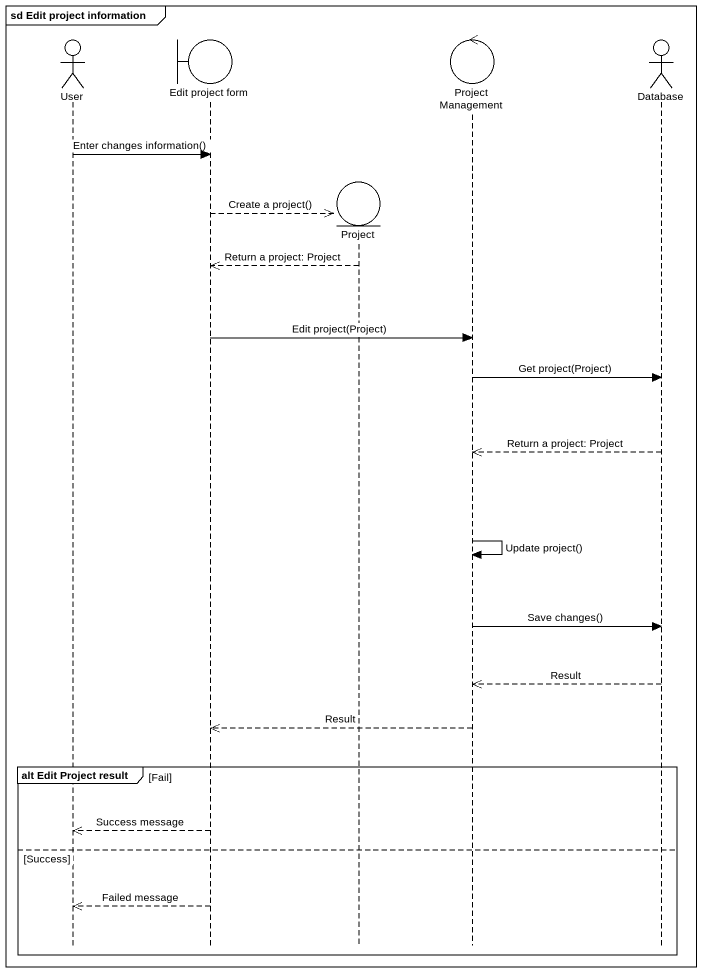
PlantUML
@startuml
mainframe sd Edit project information
hide footbox
actor User
boundary "Edit project form" as Edit_project_form
entity Project
control ProjectManagement
actor "Database" as Database_

User -> Edit_project_form : Enter changes information()
Edit_project_form -->> Project ** : Create a project()
Project -->> Edit_project_form : Return a project: Project
Edit_project_form -> ProjectManagement : Edit project(Project)
ProjectManagement -> Database_ : Get project(Project)
Database_ -->> ProjectManagement : Return a project: Project
ProjectManagement -> ProjectManagement : Update project()
ProjectManagement -> Database_ : Save changes()
Database_ -->> ProjectManagement : Result
ProjectManagement -->> Edit_project_form : Result
group alt Edit Project result [Fail]
  Edit_project_form -->> User : Success message
else Success
  Edit_project_form -->> User : Failed message
end
@enduml
